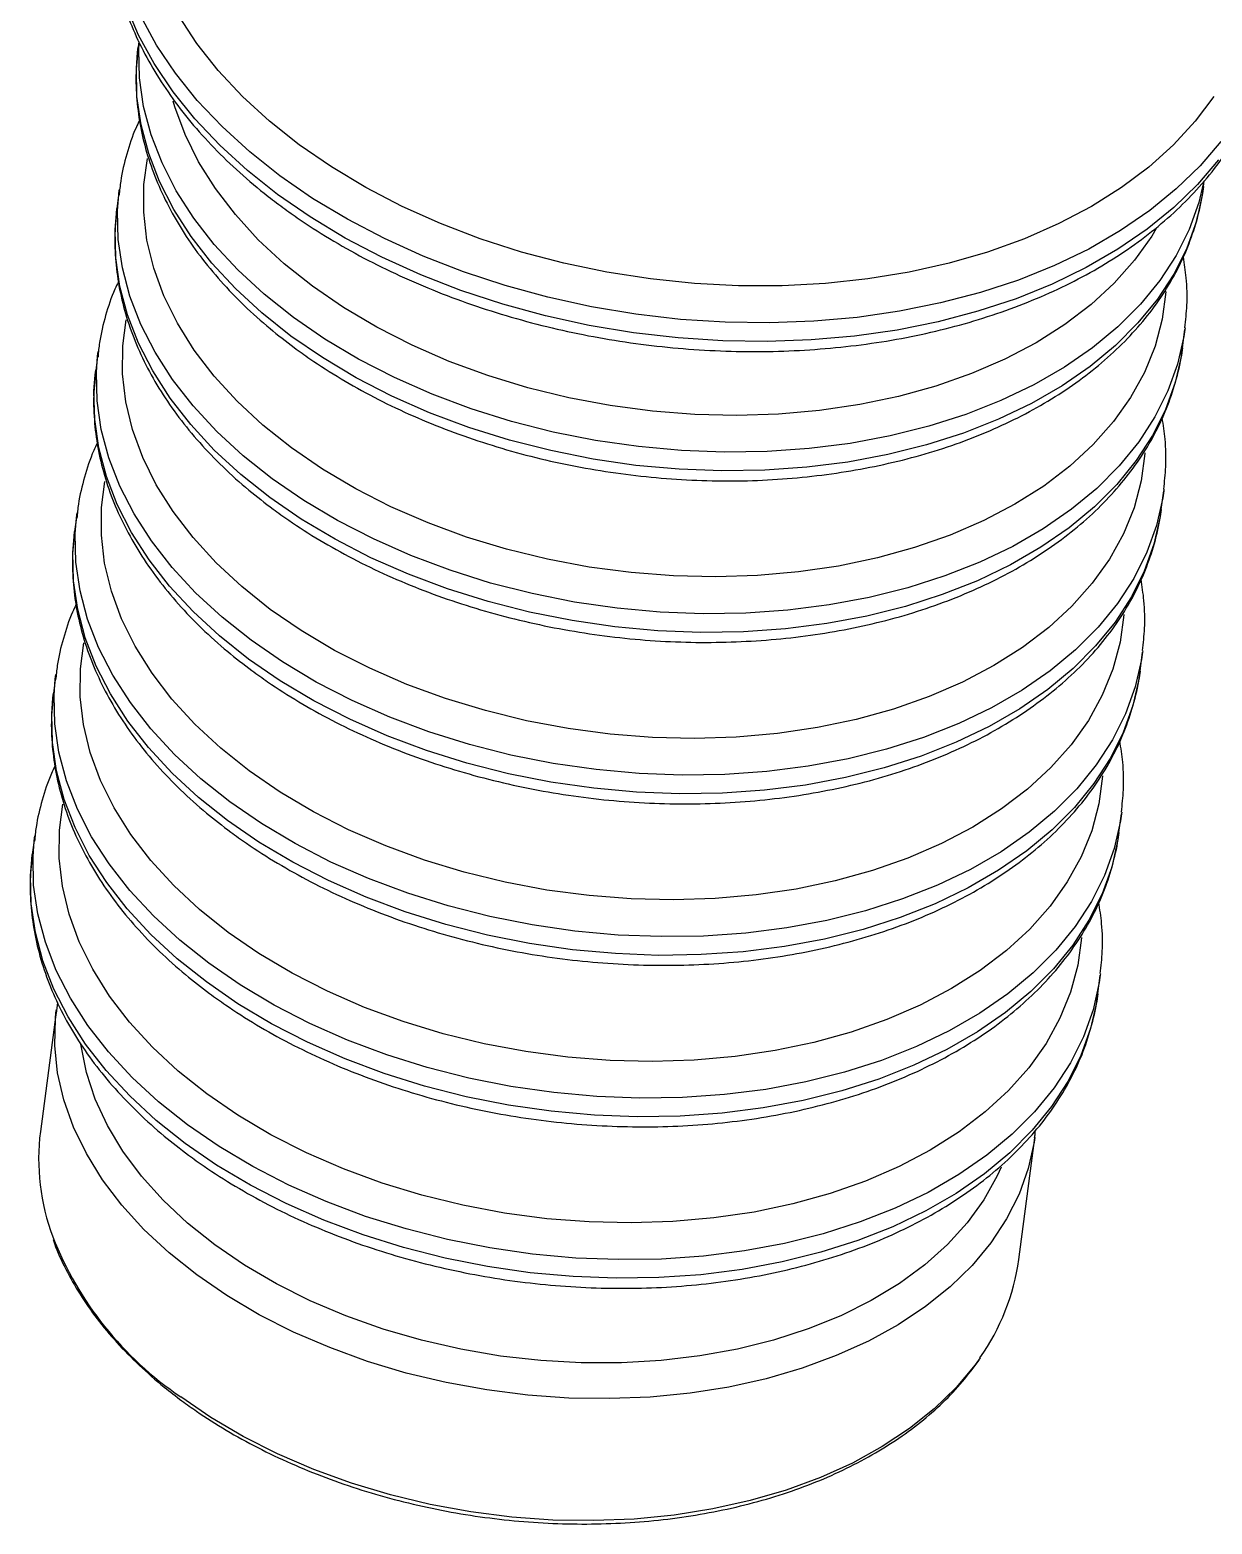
# Model space of a CAD drawing. Header units: millimetres. Extents: x 107291 to 113922, y -130611 to -125922.
# Drawn here: x 111892.3 to 111988.9, y -127507.5 to -127385.3 of the extents above; entities that cross this region are included whole.
import ezdxf

# ---------------------------------------------------------------- set-up
doc = ezdxf.new("R2010")
doc.units = ezdxf.units.MM
doc.header["$LTSCALE"] = 13
doc.layers.add('几何体', color=7, linetype='Continuous')

msp = doc.modelspace()

# ---------------------------------------------------------------- linework, layer by layer
at = {"layer": '几何体'}
for p, q in [((111901.11, -127387.15), (111901.15, -127386.75)), ((111901.21, -127386.28), (111901.15, -127386.75)), ((111988.19, -127398.14), (111988.25, -127397.68)), ((111899.62, -127398.42), (111899.43, -127399.94)), ((111899.58, -127398.82), (111899.62, -127398.42)), ((111899.38, -127400.35), (111899.43, -127399.94)), ((111986.47, -127411.34), (111986.67, -127409.82)), ((111986.68, -127409.69), (111986.67, -127409.82)), ((111897.9, -127411.62), (111897.7, -127413.14)), ((111897.85, -127412.02), (111897.9, -127411.62)), ((111897.65, -127413.54), (111897.7, -127413.14)), ((111984.74, -127424.54), (111984.94, -127423.01)), ((111984.95, -127422.89), (111984.94, -127423.01)), ((111896.17, -127424.82), (111895.97, -127426.34)), ((111896.12, -127425.22), (111896.17, -127424.82)), ((111895.92, -127426.74), (111895.97, -127426.34)), ((111983.01, -127437.74), (111983.21, -127436.21)), ((111983.23, -127436.09), (111983.21, -127436.21)), ((111894.44, -127438.02), (111894.24, -127439.54)), ((111894.39, -127438.42), (111894.44, -127438.02)), ((111894.19, -127439.94), (111894.24, -127439.54)), ((111981.28, -127450.93), (111981.48, -127449.41)), ((111981.5, -127449.29), (111981.48, -127449.41)), ((111892.71, -127451.22), (111892.51, -127452.74)), ((111892.67, -127451.62), (111892.71, -127451.22)), ((111892.47, -127453.14), (111892.51, -127452.74)), ((111979.56, -127464.13), (111979.75, -127462.61)), ((111979.77, -127462.48), (111979.75, -127462.61)), ((111894.57, -127464.82), (111894.47, -127465.72)), ((111894.48, -127465.41), (111893.17, -127475.38)), ((111894.44, -127465.69), (111894.48, -127465.41)), ((111973.09, -127485.84), (111974.4, -127475.88))]:
    msp.add_line(p, q, dxfattribs=at)
at = {"layer": '几何体', "flags": 128}
for points in [[(111912.74, -127397.27), (111910.28, -127395.31), (111908.02, -127393.25), (111905.99, -127391.1), (111904.21, -127388.87), (111902.66, -127386.58), (111901.38, -127384.23), (111900.36, -127381.85), (111899.62, -127379.44), (111899.15, -127377.02), (111898.96, -127374.61), (111899.04, -127372.21), (111899.12, -127371.51)], [(111912.54, -127398.79), (111910.08, -127396.83), (111907.82, -127394.77), (111905.8, -127392.62), (111904.01, -127390.4), (111902.47, -127388.1), (111901.18, -127385.76), (111900.17, -127383.37), (111899.42, -127380.96), (111898.95, -127378.55), (111898.76, -127376.13), (111898.84, -127373.74), (111898.92, -127373.03)], [(111914.31, -127394.73), (111911.89, -127392.81), (111909.68, -127390.78), (111907.7, -127388.65), (111905.96, -127386.45), (111904.47, -127384.19)], [(111913.84, -127408.84), (111911.46, -127406.95), (111909.31, -127404.96), (111907.38, -127402.88), (111905.7, -127400.72), (111904.27, -127398.49), (111903.11, -127396.22), (111902.22, -127393.91), (111901.6, -127391.59), (111901.26, -127389.26), (111901.21, -127386.94), (111901.23, -127386.45)], [(111913.64, -127410.36), (111911.27, -127408.47), (111909.11, -127406.48), (111907.18, -127404.4), (111905.5, -127402.24), (111904.07, -127400.02), (111902.91, -127397.74), (111902.02, -127395.44), (111901.4, -127393.11), (111901.06, -127390.78), (111901.01, -127388.46), (111901.11, -127387.15)], [(111915.41, -127406.3), (111913.08, -127404.45), (111910.97, -127402.49), (111909.1, -127400.44), (111907.47, -127398.31), (111906.1, -127396.12), (111904.99, -127393.88), (111904.16, -127391.62), (111904.03, -127391.17)], [(111989.02, -127390.78), (111987.5, -127392.81), (111985.73, -127394.73), (111983.72, -127396.55), (111981.48, -127398.23), (111979.03, -127399.77), (111976.38, -127401.17), (111973.55, -127402.42), (111970.55, -127403.5), (111967.41, -127404.41), (111964.14, -127405.15), (111960.76, -127405.7), (111957.3, -127406.07), (111953.77, -127406.26), (111950.2, -127406.26), (111946.61, -127406.07), (111943.02, -127405.7), (111939.45, -127405.14), (111935.93, -127404.41), (111932.48, -127403.5), (111929.11, -127402.42), (111925.86, -127401.17), (111922.73, -127399.77), (111919.75, -127398.23), (111916.94, -127396.54), (111914.31, -127394.73), (111914.31, -127394.73)], [(111989.6, -127394.45), (111987.9, -127396.45), (111985.96, -127398.34), (111983.79, -127400.11), (111981.4, -127401.75), (111978.81, -127403.25), (111976.02, -127404.6), (111973.07, -127405.79), (111969.96, -127406.81), (111966.71, -127407.66), (111963.35, -127408.34), (111959.88, -127408.84), (111956.34, -127409.16), (111952.74, -127409.29), (111949.11, -127409.24), (111945.46, -127409), (111941.81, -127408.58), (111938.2, -127407.97), (111934.63, -127407.19), (111931.14, -127406.24), (111927.73, -127405.12), (111924.44, -127403.84), (111921.27, -127402.4), (111918.26, -127400.82), (111915.41, -127399.11), (111912.74, -127397.27)], [(111913.68, -127419.5), (111911.35, -127417.65), (111909.25, -127415.69), (111907.37, -127413.64), (111905.74, -127411.51), (111904.37, -127409.32), (111903.26, -127407.08), (111902.43, -127404.81), (111901.88, -127402.53), (111901.61, -127400.24), (111901.63, -127397.97), (111901.91, -127395.84)], [(111989.4, -127395.97), (111987.7, -127397.97), (111985.76, -127399.87), (111983.59, -127401.63), (111981.2, -127403.27), (111978.61, -127404.77), (111975.83, -127406.12), (111972.87, -127407.31), (111969.76, -127408.33), (111966.51, -127409.19), (111963.15, -127409.87), (111959.68, -127410.36), (111956.14, -127410.68), (111952.54, -127410.81), (111948.91, -127410.76), (111945.26, -127410.52), (111941.61, -127410.1), (111938, -127409.5), (111934.43, -127408.72), (111930.94, -127407.76), (111927.53, -127406.64), (111924.24, -127405.36), (111921.07, -127403.92), (111918.06, -127402.35), (111915.21, -127400.63), (111912.54, -127398.79)], [(111912.11, -127422.04), (111909.74, -127420.15), (111907.58, -127418.16), (111905.66, -127416.07), (111903.97, -127413.92), (111902.55, -127411.69), (111901.38, -127409.42), (111900.49, -127407.11), (111899.87, -127404.79), (111899.53, -127402.46), (111899.48, -127400.14), (111899.58, -127398.82)], [(111988.19, -127398.14), (111988.11, -127398.72), (111987.6, -127400.97), (111986.81, -127403.17), (111985.75, -127405.3), (111984.42, -127407.34), (111982.83, -127409.29), (111980.99, -127411.13), (111978.92, -127412.85), (111976.63, -127414.43), (111974.13, -127415.88), (111971.44, -127417.17), (111968.58, -127418.3), (111965.56, -127419.26), (111962.41, -127420.05), (111959.14, -127420.66), (111955.77, -127421.09), (111952.34, -127421.33), (111948.85, -127421.38), (111945.34, -127421.25), (111941.82, -127420.93), (111938.33, -127420.42), (111934.87, -127419.73), (111931.48, -127418.87), (111928.17, -127417.83), (111924.97, -127416.63), (111921.89, -127415.28), (111918.97, -127413.77), (111916.21, -127412.13), (111913.64, -127410.36)], [(111988.17, -127397.93), (111987.8, -127399.45), (111987.01, -127401.65), (111985.94, -127403.77), (111984.62, -127405.82), (111983.03, -127407.77), (111981.19, -127409.61), (111979.12, -127411.32), (111976.83, -127412.91), (111974.33, -127414.35), (111971.64, -127415.64), (111968.78, -127416.77), (111965.76, -127417.74), (111962.6, -127418.53), (111959.33, -127419.14), (111955.97, -127419.56), (111952.54, -127419.8), (111949.05, -127419.86), (111945.54, -127419.72), (111942.02, -127419.4), (111938.52, -127418.9), (111935.07, -127418.21), (111931.67, -127417.35), (111928.37, -127416.31), (111925.17, -127415.11), (111922.09, -127413.76), (111919.17, -127412.25), (111916.41, -127410.61), (111913.84, -127408.84)], [(111911.91, -127423.56), (111909.54, -127421.67), (111907.38, -127419.68), (111905.46, -127417.6), (111903.77, -127415.44), (111902.35, -127413.21), (111901.18, -127410.94), (111900.29, -127408.64), (111899.67, -127406.31), (111899.33, -127403.98), (111899.28, -127401.66), (111899.38, -127400.35)], [(111984.33, -127401.58), (111983.96, -127402.19), (111982.56, -127404.16), (111980.9, -127406.03), (111979, -127407.79), (111976.86, -127409.42), (111974.51, -127410.91), (111971.96, -127412.25), (111969.22, -127413.43), (111966.32, -127414.45), (111963.27, -127415.3), (111960.1, -127415.96), (111956.83, -127416.44), (111953.48, -127416.74), (111950.07, -127416.85), (111946.63, -127416.77), (111943.17, -127416.5), (111939.73, -127416.04), (111936.33, -127415.41), (111932.98, -127414.59), (111929.72, -127413.59), (111926.57, -127412.43), (111923.54, -127411.12), (111920.65, -127409.65), (111917.94, -127408.04), (111915.41, -127406.3)], [(111985.13, -127406.72), (111985.12, -127406.75), (111984.82, -127408.99), (111984.24, -127411.19), (111983.37, -127413.33), (111982.23, -127415.39), (111980.83, -127417.36), (111979.17, -127419.23), (111977.27, -127420.99), (111975.13, -127422.62), (111972.78, -127424.11), (111970.23, -127425.45), (111967.49, -127426.63), (111964.59, -127427.65), (111961.55, -127428.49), (111958.38, -127429.16), (111955.1, -127429.64), (111951.75, -127429.94), (111948.34, -127430.05), (111944.9, -127429.97), (111941.44, -127429.7), (111938, -127429.24), (111934.6, -127428.6), (111931.26, -127427.79), (111927.99, -127426.79), (111924.84, -127425.63), (111921.81, -127424.31), (111918.93, -127422.85), (111916.21, -127421.24), (111913.68, -127419.5)], [(111911.95, -127432.7), (111909.63, -127430.84), (111907.52, -127428.89), (111905.64, -127426.84), (111904.01, -127424.71), (111902.64, -127422.52), (111901.54, -127420.28), (111900.7, -127418.01), (111900.15, -127415.73), (111899.88, -127413.44), (111899.9, -127411.17), (111900.18, -127409.04)], [(111986.67, -127409.82), (111986.58, -127410.39), (111986.07, -127412.65), (111985.28, -127414.84), (111984.22, -127416.97), (111982.89, -127419.02), (111981.3, -127420.97), (111979.47, -127422.81), (111977.4, -127424.52), (111975.1, -127426.11), (111972.6, -127427.55), (111969.91, -127428.84), (111967.05, -127429.97), (111964.03, -127430.94), (111960.88, -127431.72), (111957.61, -127432.33), (111954.24, -127432.76), (111950.81, -127433), (111947.32, -127433.06), (111943.81, -127432.92), (111940.3, -127432.6), (111936.8, -127432.1), (111933.34, -127431.41), (111929.95, -127430.55), (111926.64, -127429.51), (111923.44, -127428.31), (111920.37, -127426.95), (111917.44, -127425.45), (111914.68, -127423.81), (111912.11, -127422.04)], [(111986.47, -127411.34), (111986.38, -127411.92), (111985.87, -127414.17), (111985.08, -127416.37), (111984.02, -127418.5), (111982.69, -127420.54), (111981.1, -127422.49), (111979.27, -127424.33), (111977.2, -127426.05), (111974.9, -127427.63), (111972.41, -127429.07), (111969.72, -127430.37), (111966.85, -127431.5), (111963.83, -127432.46), (111960.68, -127433.25), (111957.41, -127433.86), (111954.04, -127434.28), (111950.61, -127434.53), (111947.12, -127434.58), (111943.61, -127434.45), (111940.1, -127434.12), (111936.6, -127433.62), (111933.14, -127432.93), (111929.75, -127432.07), (111926.44, -127431.03), (111923.24, -127429.83), (111920.17, -127428.48), (111917.24, -127426.97), (111914.48, -127425.33), (111911.91, -127423.56)], [(111910.38, -127435.23), (111908.01, -127433.35), (111905.85, -127431.36), (111903.93, -127429.27), (111902.25, -127427.11), (111900.82, -127424.89), (111899.65, -127422.62), (111898.76, -127420.31), (111898.14, -127417.99), (111897.81, -127415.66), (111897.75, -127413.34), (111897.85, -127412.02)], [(111910.18, -127436.76), (111907.81, -127434.87), (111905.65, -127432.88), (111903.73, -127430.8), (111902.05, -127428.64), (111900.62, -127426.41), (111899.45, -127424.14), (111898.56, -127421.83), (111897.94, -127419.51), (111897.61, -127417.18), (111897.55, -127414.86), (111897.65, -127413.54)], [(111983.4, -127419.91), (111983.4, -127419.95), (111983.09, -127422.19), (111982.51, -127424.39), (111981.64, -127426.52), (111980.51, -127428.59), (111979.1, -127430.56), (111977.44, -127432.43), (111975.54, -127434.19), (111973.41, -127435.81), (111971.05, -127437.3), (111968.5, -127438.65), (111965.77, -127439.83), (111962.86, -127440.85), (111959.82, -127441.69), (111956.65, -127442.36), (111953.38, -127442.84), (111950.02, -127443.14), (111946.61, -127443.25), (111943.17, -127443.17), (111939.72, -127442.9), (111936.28, -127442.44), (111932.87, -127441.8), (111929.53, -127440.98), (111926.27, -127439.99), (111923.11, -127438.83), (111920.08, -127437.51), (111917.2, -127436.05), (111914.48, -127434.44), (111911.95, -127432.7)], [(111910.23, -127445.9), (111907.9, -127444.04), (111905.79, -127442.08), (111903.91, -127440.03), (111902.29, -127437.91), (111900.91, -127435.72), (111899.81, -127433.48), (111898.98, -127431.21), (111898.42, -127428.93), (111898.16, -127426.64), (111898.17, -127424.37), (111898.45, -127422.24)], [(111984.94, -127423.01), (111984.85, -127423.59), (111984.34, -127425.85), (111983.55, -127428.04), (111982.49, -127430.17), (111981.16, -127432.22), (111979.57, -127434.17), (111977.74, -127436), (111975.67, -127437.72), (111973.38, -127439.31), (111970.88, -127440.75), (111968.19, -127442.04), (111965.32, -127443.17), (111962.3, -127444.13), (111959.15, -127444.92), (111955.88, -127445.53), (111952.52, -127445.96), (111949.08, -127446.2), (111945.6, -127446.26), (111942.08, -127446.12), (111938.57, -127445.8), (111935.07, -127445.3), (111931.61, -127444.61), (111928.22, -127443.74), (111924.91, -127442.71), (111921.71, -127441.51), (111918.64, -127440.15), (111915.71, -127438.65), (111912.96, -127437), (111910.38, -127435.23)], [(111984.74, -127424.54), (111984.65, -127425.12), (111984.14, -127427.37), (111983.35, -127429.57), (111982.29, -127431.69), (111980.96, -127433.74), (111979.37, -127435.69), (111977.54, -127437.53), (111975.47, -127439.24), (111973.18, -127440.83), (111970.68, -127442.27), (111967.99, -127443.56), (111965.12, -127444.69), (111962.1, -127445.66), (111958.95, -127446.45), (111955.68, -127447.06), (111952.32, -127447.48), (111948.88, -127447.72), (111945.4, -127447.78), (111941.88, -127447.64), (111938.37, -127447.32), (111934.87, -127446.82), (111931.41, -127446.13), (111928.02, -127445.27), (111924.71, -127444.23), (111921.51, -127443.03), (111918.44, -127441.68), (111915.51, -127440.17), (111912.76, -127438.53), (111910.18, -127436.76)], [(111908.65, -127448.43), (111906.28, -127446.55), (111904.13, -127444.55), (111902.2, -127442.47), (111900.52, -127440.31), (111899.09, -127438.09), (111897.93, -127435.82), (111897.03, -127433.51), (111896.42, -127431.18), (111896.08, -127428.85), (111896.02, -127426.53), (111896.12, -127425.22)], [(111908.45, -127449.96), (111906.08, -127448.07), (111903.93, -127446.08), (111902, -127444), (111900.32, -127441.84), (111898.89, -127439.61), (111897.73, -127437.34), (111896.83, -127435.03), (111896.22, -127432.71), (111895.88, -127430.38), (111895.83, -127428.06), (111895.92, -127426.74)], [(111981.67, -127433.11), (111981.67, -127433.15), (111981.37, -127435.39), (111980.78, -127437.59), (111979.92, -127439.72), (111978.78, -127441.79), (111977.38, -127443.76), (111975.72, -127445.63), (111973.81, -127447.39), (111971.68, -127449.01), (111969.33, -127450.5), (111966.77, -127451.85), (111964.04, -127453.03), (111961.14, -127454.05), (111958.09, -127454.89), (111954.92, -127455.56), (111951.65, -127456.04), (111948.3, -127456.34), (111944.89, -127456.45), (111941.44, -127456.37), (111937.99, -127456.1), (111934.55, -127455.64), (111931.14, -127455), (111927.8, -127454.18), (111924.54, -127453.19), (111921.38, -127452.03), (111918.35, -127450.71), (111915.47, -127449.24), (111912.75, -127447.64), (111910.23, -127445.9)], [(111908.5, -127459.1), (111906.17, -127457.24), (111904.06, -127455.28), (111902.19, -127453.23), (111900.56, -127451.11), (111899.19, -127448.92), (111898.08, -127446.68), (111897.25, -127444.41), (111896.7, -127442.12), (111896.43, -127439.84), (111896.45, -127437.56), (111896.73, -127435.44)], [(111983.21, -127436.21), (111983.13, -127436.79), (111982.61, -127439.04), (111981.82, -127441.24), (111980.76, -127443.37), (111979.43, -127445.42), (111977.85, -127447.36), (111976.01, -127449.2), (111973.94, -127450.92), (111971.65, -127452.51), (111969.15, -127453.95), (111966.46, -127455.24), (111963.59, -127456.37), (111960.58, -127457.33), (111957.42, -127458.12), (111954.15, -127458.73), (111950.79, -127459.16), (111947.35, -127459.4), (111943.87, -127459.45), (111940.36, -127459.32), (111936.84, -127459), (111933.34, -127458.49), (111929.88, -127457.81), (111926.49, -127456.94), (111923.18, -127455.91), (111919.98, -127454.71), (111916.91, -127453.35), (111913.99, -127451.85), (111911.23, -127450.2), (111908.65, -127448.43)], [(111983.01, -127437.74), (111982.93, -127438.31), (111982.41, -127440.57), (111981.63, -127442.77), (111980.56, -127444.89), (111979.23, -127446.94), (111977.65, -127448.89), (111975.81, -127450.73), (111973.74, -127452.44), (111971.45, -127454.03), (111968.95, -127455.47), (111966.26, -127456.76), (111963.4, -127457.89), (111960.38, -127458.86), (111957.22, -127459.65), (111953.95, -127460.26), (111950.59, -127460.68), (111947.15, -127460.92), (111943.67, -127460.98), (111940.16, -127460.84), (111936.64, -127460.52), (111933.14, -127460.02), (111929.69, -127459.33), (111926.29, -127458.47), (111922.98, -127457.43), (111919.78, -127456.23), (111916.71, -127454.87), (111913.79, -127453.37), (111911.03, -127451.73), (111908.45, -127449.96)], [(111906.93, -127461.63), (111904.55, -127459.74), (111902.4, -127457.75), (111900.47, -127455.67), (111898.79, -127453.51), (111897.36, -127451.29), (111896.2, -127449.02), (111895.3, -127446.71), (111894.69, -127444.38), (111894.35, -127442.05), (111894.3, -127439.73), (111894.39, -127438.42)], [(111906.73, -127463.15), (111904.35, -127461.27), (111902.2, -127459.28), (111900.27, -127457.19), (111898.59, -127455.03), (111897.16, -127452.81), (111896, -127450.54), (111895.11, -127448.23), (111894.49, -127445.91), (111894.15, -127443.58), (111894.1, -127441.26), (111894.19, -127439.94)], [(111979.94, -127446.31), (111979.94, -127446.34), (111979.64, -127448.59), (111979.05, -127450.79), (111978.19, -127452.92), (111977.05, -127454.98), (111975.65, -127456.96), (111973.99, -127458.83), (111972.09, -127460.58), (111969.95, -127462.21), (111967.6, -127463.7), (111965.05, -127465.04), (111962.31, -127466.23), (111959.41, -127467.25), (111956.36, -127468.09), (111953.19, -127468.76), (111949.92, -127469.24), (111946.57, -127469.54), (111943.16, -127469.65), (111939.72, -127469.57), (111936.26, -127469.3), (111932.82, -127468.84), (111929.42, -127468.2), (111926.07, -127467.38), (111922.81, -127466.39), (111919.65, -127465.23), (111916.62, -127463.91), (111913.74, -127462.44), (111911.03, -127460.83), (111908.5, -127459.1)], [(111906.77, -127472.3), (111904.44, -127470.44), (111902.33, -127468.48), (111900.46, -127466.43), (111898.83, -127464.31), (111897.46, -127462.12), (111896.35, -127459.88), (111895.52, -127457.61), (111894.97, -127455.32), (111894.7, -127453.04), (111894.72, -127450.76), (111895, -127448.63)], [(111981.48, -127449.41), (111981.4, -127449.99), (111980.89, -127452.24), (111980.1, -127454.44), (111979.03, -127456.57), (111977.7, -127458.61), (111976.12, -127460.56), (111974.28, -127462.4), (111972.21, -127464.12), (111969.92, -127465.71), (111967.42, -127467.15), (111964.73, -127468.44), (111961.87, -127469.57), (111958.85, -127470.53), (111955.69, -127471.32), (111952.42, -127471.93), (111949.06, -127472.36), (111945.63, -127472.6), (111942.14, -127472.65), (111938.63, -127472.52), (111935.11, -127472.2), (111931.61, -127471.69), (111928.16, -127471.01), (111924.76, -127470.14), (111921.46, -127469.11), (111918.26, -127467.91), (111915.18, -127466.55), (111912.26, -127465.05), (111909.5, -127463.4), (111906.93, -127461.63)], [(111905.2, -127474.83), (111902.83, -127472.94), (111900.67, -127470.95), (111898.74, -127468.87), (111897.06, -127466.71), (111895.64, -127464.49), (111894.47, -127462.21), (111893.58, -127459.91), (111892.96, -127457.58), (111892.62, -127455.25), (111892.57, -127452.93), (111892.67, -127451.62)], [(111981.28, -127450.93), (111981.2, -127451.51), (111980.69, -127453.77), (111979.9, -127455.96), (111978.83, -127458.09), (111977.51, -127460.14), (111975.92, -127462.09), (111974.08, -127463.92), (111972.01, -127465.64), (111969.72, -127467.23), (111967.22, -127468.67), (111964.53, -127469.96), (111961.67, -127471.09), (111958.65, -127472.06), (111955.49, -127472.84), (111952.22, -127473.45), (111948.86, -127473.88), (111945.43, -127474.12), (111941.94, -127474.18), (111938.43, -127474.04), (111934.91, -127473.72), (111931.41, -127473.22), (111927.96, -127472.53), (111924.56, -127471.67), (111921.26, -127470.63), (111918.06, -127469.43), (111914.98, -127468.07), (111912.06, -127466.57), (111909.3, -127464.93), (111906.73, -127463.15)], [(111905, -127476.35), (111902.63, -127474.47), (111900.47, -127472.47), (111898.55, -127470.39), (111896.86, -127468.23), (111895.44, -127466.01), (111894.27, -127463.74), (111893.38, -127461.43), (111892.76, -127459.1), (111892.42, -127456.77), (111892.37, -127454.45), (111892.47, -127453.14)], [(111978.21, -127459.51), (111978.21, -127459.54), (111977.91, -127461.79), (111977.32, -127463.98), (111976.46, -127466.12), (111975.32, -127468.18), (111973.92, -127470.16), (111972.26, -127472.03), (111970.36, -127473.78), (111968.22, -127475.41), (111965.87, -127476.9), (111963.32, -127478.24), (111960.58, -127479.43), (111957.68, -127480.44), (111954.64, -127481.29), (111951.47, -127481.96), (111948.19, -127482.44), (111944.84, -127482.74), (111941.43, -127482.84), (111937.99, -127482.76), (111934.53, -127482.5), (111931.09, -127482.04), (111927.69, -127481.4), (111924.34, -127480.58), (111921.08, -127479.59), (111917.93, -127478.43), (111914.9, -127477.11), (111912.01, -127475.64), (111909.3, -127474.03), (111906.77, -127472.3)], [(111979.75, -127462.61), (111979.67, -127463.19), (111979.16, -127465.44), (111978.37, -127467.64), (111977.31, -127469.77), (111975.98, -127471.81), (111974.39, -127473.76), (111972.56, -127475.6), (111970.49, -127477.32), (111968.19, -127478.9), (111965.69, -127480.35), (111963, -127481.64), (111960.14, -127482.77), (111957.12, -127483.73), (111953.97, -127484.52), (111950.7, -127485.13), (111947.33, -127485.56), (111943.9, -127485.8), (111940.41, -127485.85), (111936.9, -127485.72), (111933.38, -127485.4), (111929.89, -127484.89), (111926.43, -127484.21), (111923.04, -127483.34), (111919.73, -127482.31), (111916.53, -127481.11), (111913.46, -127479.75), (111910.53, -127478.24), (111907.77, -127476.6), (111905.2, -127474.83)], [(111979.56, -127464.13), (111979.47, -127464.71), (111978.96, -127466.97), (111978.17, -127469.16), (111977.11, -127471.29), (111975.78, -127473.34), (111974.19, -127475.28), (111972.36, -127477.12), (111970.29, -127478.84), (111967.99, -127480.43), (111965.49, -127481.87), (111962.8, -127483.16), (111959.94, -127484.29), (111956.92, -127485.25), (111953.77, -127486.04), (111950.5, -127486.65), (111947.13, -127487.08), (111943.7, -127487.32), (111940.21, -127487.37), (111936.7, -127487.24), (111933.18, -127486.92), (111929.69, -127486.41), (111926.23, -127485.73), (111922.84, -127484.86), (111919.53, -127483.83), (111916.33, -127482.63), (111913.26, -127481.27), (111910.33, -127479.77), (111907.57, -127478.12), (111905, -127476.35)], [(111905.94, -127487.1), (111903.68, -127485.29), (111901.63, -127483.38), (111899.82, -127481.39), (111898.24, -127479.32), (111896.93, -127477.18), (111895.87, -127475.01), (111895.08, -127472.8), (111894.58, -127470.57), (111894.35, -127468.35), (111894.4, -127466.14), (111894.44, -127465.69)], [(111907.42, -127484.63), (111905.2, -127482.86), (111903.2, -127480.98), (111901.44, -127479.02), (111899.92, -127476.98), (111898.65, -127474.88), (111897.65, -127472.73), (111896.93, -127470.56), (111896.49, -127468.37), (111896.47, -127468.25)], [(111974.4, -127475.87), (111974.35, -127476.24), (111973.87, -127478.39), (111973.12, -127480.49), (111972.1, -127482.52), (111970.82, -127484.47), (111969.28, -127486.32), (111967.5, -127488.06), (111965.48, -127489.68), (111963.25, -127491.17), (111960.81, -127492.51), (111958.19, -127493.69), (111955.4, -127494.72), (111952.47, -127495.58), (111949.41, -127496.26), (111946.24, -127496.76), (111942.99, -127497.08), (111939.69, -127497.21), (111936.34, -127497.16), (111932.98, -127496.92), (111929.63, -127496.5), (111926.32, -127495.9), (111923.06, -127495.12), (111919.88, -127494.16), (111916.81, -127493.04), (111913.85, -127491.77), (111911.05, -127490.35), (111908.4, -127488.78), (111905.94, -127487.1)], [(111971.66, -127478.3), (111971.34, -127478.99), (111970.25, -127480.96), (111968.89, -127482.84), (111967.28, -127484.61), (111965.42, -127486.27), (111963.34, -127487.8), (111961.05, -127489.19), (111958.56, -127490.43), (111955.89, -127491.51), (111953.07, -127492.42), (111950.11, -127493.16), (111947.04, -127493.72), (111943.87, -127494.1), (111940.64, -127494.29), (111937.36, -127494.29), (111934.06, -127494.1), (111930.77, -127493.73), (111927.51, -127493.17), (111924.3, -127492.43), (111921.16, -127491.52), (111918.13, -127490.44), (111915.21, -127489.21), (111912.45, -127487.82), (111909.84, -127486.29), (111907.42, -127484.63)], [(111969.93, -127493.87), (111969.52, -127494.44), (111967.98, -127496.29), (111966.19, -127498.03), (111964.18, -127499.65), (111961.94, -127501.13), (111959.51, -127502.47), (111956.89, -127503.66), (111954.1, -127504.69), (111951.16, -127505.54), (111948.1, -127506.22), (111944.94, -127506.73), (111941.69, -127507.05), (111938.38, -127507.18), (111935.04, -127507.13), (111931.68, -127506.89), (111928.33, -127506.47), (111925.01, -127505.86), (111921.76, -127505.08), (111918.58, -127504.13), (111915.5, -127503.01), (111912.55, -127501.73), (111909.74, -127500.31), (111907.1, -127498.75), (111904.64, -127497.06)]]:
    msp.add_lwpolyline(points, dxfattribs=at)
at = {"layer": '几何体'}
for centre, radius, start, end in [((111911.2, -127477.63), 18.17, 172.8813, 200.4831), ((111920.61, -127473.57), 28.41, 201.5193, 235.7813), ((111955.05, -127483.36), 18.21, 324.7655, 352.1679)]:
    msp.add_arc(centre, radius, start, end, dxfattribs=at)
for points, knots in [([(111899.01, -127372.62), (111898.93, -127373.12), (111898.74, -127374.41), (111898.71, -127376.49), (111898.9, -127378.85), (111899.34, -127381.22), (111900.04, -127383.57), (111900.97, -127385.89), (111902.15, -127388.19), (111903.57, -127390.43), (111905.21, -127392.62), (111907.08, -127394.74), (111909.15, -127396.78), (111911.09, -127398.43), (111912.78, -127399.72), (111914.54, -127400.98), (111916.77, -127402.42), (111919.58, -127404.01), (111922.52, -127405.46), (111925.59, -127406.77), (111928.77, -127407.94), (111932.04, -127408.96), (111935.38, -127409.82), (111938.78, -127410.52), (111942.23, -127411.05), (111945.69, -127411.42), (111949.16, -127411.62), (111952.61, -127411.65), (111956.03, -127411.51), (111959.4, -127411.2), (111962.71, -127410.73), (111965.93, -127410.08), (111969.05, -127409.27), (111972.06, -127408.3), (111974.93, -127407.17), (111977.65, -127405.89), (111980.21, -127404.47), (111982.59, -127402.9), (111984.77, -127401.2), (111986.75, -127399.38), (111988.51, -127397.45), (111990.05, -127395.42), (111991.34, -127393.31), (111992.4, -127391.12), (111993.19, -127388.87), (111993.69, -127386.92), (111993.82, -127385.72), (111993.87, -127385.3)], [0, 0, 0, 0, 0.014822, 0.037333, 0.05985, 0.082417, 0.105071, 0.127833, 0.150712, 0.173702, 0.196789, 0.219952, 0.243171, 0.266426, 0.279457, 0.291828, 0.315116, 0.338399, 0.361676, 0.384946, 0.408207, 0.43146, 0.454707, 0.47795, 0.501191, 0.524431, 0.547675, 0.570923, 0.594178, 0.617443, 0.64072, 0.664009, 0.687313, 0.71063, 0.733959, 0.757296, 0.780631, 0.803951, 0.82724, 0.850478, 0.87364, 0.896705, 0.919654, 0.942477, 0.965178, 0.987779, 1, 1, 1, 1]), ([(111901.13, -127387.18), (111901.09, -127387.54), (111900.95, -127388.64), (111900.98, -127390.52), (111901.23, -127392.79), (111901.73, -127395.05), (111902.48, -127397.3), (111903.48, -127399.52), (111904.71, -127401.7), (111906.18, -127403.83), (111907.88, -127405.89), (111909.79, -127407.88), (111911.8, -127409.69), (111913.24, -127410.79), (111913.91, -127411.31)], [0, 0, 0, 0, 0.041926, 0.128512, 0.215165, 0.302077, 0.389394, 0.477198, 0.565504, 0.654271, 0.743422, 0.832862, 0.922499, 1, 1, 1, 1]), ([(111901.27, -127392.74), (111901.17, -127392.94), (111900.73, -127393.83), (111900.21, -127395.49), (111899.75, -127397.33), (111899.64, -127398.47), (111899.6, -127398.86)], [0, 0, 0, 0, 0.101434, 0.459829, 0.816459, 1, 1, 1, 1]), ([(111913.91, -127411.31), (111914.33, -127411.61), (111915.56, -127412.5), (111917.71, -127413.87), (111920.41, -127415.38), (111923.25, -127416.76), (111926.21, -127417.99), (111929.28, -127419.07), (111932.43, -127420.01), (111935.65, -127420.78), (111938.93, -127421.39), (111942.23, -127421.84), (111945.55, -127422.12), (111948.87, -127422.23), (111952.16, -127422.17), (111955.41, -127421.93), (111958.6, -127421.53), (111961.72, -127420.96), (111964.73, -127420.23), (111967.64, -127419.33), (111970.41, -127418.27), (111973.04, -127417.06), (111975.51, -127415.7), (111977.8, -127414.21), (111979.89, -127412.57), (111981.78, -127410.82), (111983.45, -127408.96), (111984.89, -127406.99), (111986.09, -127404.94), (111987.05, -127402.82), (111987.73, -127400.64), (111988.11, -127399.03), (111988.18, -127398.14), (111988.19, -127398)], [0, 0, 0, 0, 0.017974, 0.051776, 0.08557, 0.119355, 0.153127, 0.186885, 0.220632, 0.254368, 0.288099, 0.321828, 0.35556, 0.389297, 0.423044, 0.456806, 0.490585, 0.524386, 0.55821, 0.592057, 0.625925, 0.659807, 0.693688, 0.727547, 0.761356, 0.795079, 0.828677, 0.86211, 0.895349, 0.928382, 0.961222, 0.993911, 1, 1, 1, 1]), ([(111899.41, -127400.38), (111899.36, -127400.74), (111899.22, -127401.84), (111899.26, -127403.72), (111899.5, -127405.99), (111900.01, -127408.25), (111900.76, -127410.5), (111901.75, -127412.72), (111902.99, -127414.9), (111904.46, -127417.03), (111906.15, -127419.09), (111908.06, -127421.08), (111910.07, -127422.89), (111911.51, -127423.99), (111912.18, -127424.51)], [0, 0, 0, 0, 0.0419259, 0.1285123, 0.2151653, 0.3020771, 0.3893939, 0.4771978, 0.565504, 0.6542714, 0.7434219, 0.8328618, 0.9224992, 1, 1, 1, 1]), ([(111986.66, -127409.68), (111986.73, -127409.07), (111986.88, -127407.72), (111986.83, -127405.78), (111986.63, -127404.46), (111986.54, -127403.9)], [0, 0, 0, 0, 0.31729, 0.707196, 1, 1, 1, 1]), ([(111899.54, -127405.94), (111899.44, -127406.13), (111899.01, -127407.03), (111898.48, -127408.68), (111898.02, -127410.53), (111897.91, -127411.67), (111897.88, -127412.05)], [0, 0, 0, 0, 0.1014344, 0.4598285, 0.8164587, 1, 1, 1, 1]), ([(111912.18, -127424.51), (111912.6, -127424.81), (111913.83, -127425.7), (111915.98, -127427.07), (111918.68, -127428.58), (111921.52, -127429.95), (111924.48, -127431.19), (111927.55, -127432.27), (111930.7, -127433.2), (111933.92, -127433.98), (111937.2, -127434.59), (111940.5, -127435.04), (111943.82, -127435.32), (111947.14, -127435.43), (111950.43, -127435.36), (111953.68, -127435.13), (111956.88, -127434.73), (111959.99, -127434.16), (111963.01, -127433.43), (111965.91, -127432.53), (111968.69, -127431.47), (111971.32, -127430.26), (111973.78, -127428.9), (111976.07, -127427.4), (111978.17, -127425.77), (111980.06, -127424.02), (111981.72, -127422.15), (111983.16, -127420.19), (111984.36, -127418.14), (111985.32, -127416.02), (111986, -127413.84), (111986.38, -127412.23), (111986.45, -127411.34), (111986.46, -127411.2)], [0, 0, 0, 0, 0.017974, 0.051776, 0.08557, 0.119355, 0.153127, 0.186885, 0.220632, 0.254368, 0.288099, 0.321828, 0.35556, 0.389297, 0.423044, 0.456806, 0.490585, 0.524386, 0.55821, 0.592057, 0.625925, 0.659807, 0.693688, 0.727547, 0.761356, 0.795079, 0.828677, 0.86211, 0.895349, 0.928382, 0.961222, 0.993911, 1, 1, 1, 1]), ([(111897.68, -127413.58), (111897.63, -127413.94), (111897.49, -127415.04), (111897.53, -127416.92), (111897.77, -127419.19), (111898.28, -127421.45), (111899.03, -127423.7), (111900.02, -127425.92), (111901.26, -127428.1), (111902.73, -127430.23), (111904.42, -127432.29), (111906.33, -127434.27), (111908.34, -127436.09), (111909.78, -127437.19), (111910.45, -127437.7)], [0, 0, 0, 0, 0.041926, 0.128512, 0.215165, 0.302077, 0.389394, 0.477198, 0.565504, 0.654271, 0.743422, 0.832862, 0.922499, 1, 1, 1, 1]), ([(111984.94, -127422.88), (111985, -127422.27), (111985.15, -127420.92), (111985.1, -127418.96), (111984.9, -127417.63), (111984.81, -127417.04)], [0, 0, 0, 0, 0.314453, 0.700873, 1, 1, 1, 1]), ([(111897.81, -127419.14), (111897.71, -127419.33), (111897.28, -127420.22), (111896.76, -127421.88), (111896.29, -127423.73), (111896.19, -127424.87), (111896.15, -127425.25)], [0, 0, 0, 0, 0.101434, 0.459829, 0.816459, 1, 1, 1, 1]), ([(111910.45, -127437.7), (111910.88, -127438.01), (111912.1, -127438.9), (111914.26, -127440.27), (111916.95, -127441.78), (111919.79, -127443.15), (111922.75, -127444.39), (111925.82, -127445.47), (111928.97, -127446.4), (111932.2, -127447.18), (111935.47, -127447.79), (111938.78, -127448.24), (111942.1, -127448.52), (111945.41, -127448.62), (111948.71, -127448.56), (111951.96, -127448.33), (111955.15, -127447.93), (111958.26, -127447.36), (111961.28, -127446.63), (111964.18, -127445.73), (111966.96, -127444.67), (111969.59, -127443.46), (111972.05, -127442.1), (111974.34, -127440.6), (111976.44, -127438.97), (111978.33, -127437.22), (111980, -127435.35), (111981.44, -127433.39), (111982.63, -127431.34), (111983.59, -127429.22), (111984.28, -127427.04), (111984.65, -127425.43), (111984.73, -127424.54), (111984.74, -127424.4)], [0, 0, 0, 0, 0.017974, 0.0517756, 0.0855703, 0.1193553, 0.1531271, 0.1868855, 0.2206317, 0.2543685, 0.2880994, 0.3218285, 0.3555601, 0.3892973, 0.4230445, 0.4568059, 0.4905854, 0.5243861, 0.5582099, 0.5920569, 0.6259247, 0.659807, 0.6936882, 0.7275471, 0.7613559, 0.7950791, 0.8286768, 0.8621101, 0.895349, 0.9283818, 0.9612222, 0.9939108, 1, 1, 1, 1]), ([(111895.95, -127426.78), (111895.9, -127427.14), (111895.76, -127428.24), (111895.8, -127430.12), (111896.04, -127432.38), (111896.55, -127434.65), (111897.3, -127436.9), (111898.3, -127439.12), (111899.53, -127441.3), (111901, -127443.43), (111902.69, -127445.49), (111904.6, -127447.47), (111906.61, -127449.29), (111908.06, -127450.39), (111908.72, -127450.9)], [0, 0, 0, 0, 0.041926, 0.128512, 0.215165, 0.302077, 0.389394, 0.477198, 0.565504, 0.654271, 0.743422, 0.832862, 0.922499, 1, 1, 1, 1]), ([(111983.21, -127436.07), (111983.27, -127435.47), (111983.42, -127434.12), (111983.38, -127432.16), (111983.17, -127430.82), (111983.08, -127430.24)], [0, 0, 0, 0, 0.314453, 0.700873, 1, 1, 1, 1]), ([(111896.08, -127432.34), (111895.99, -127432.53), (111895.55, -127433.42), (111895.03, -127435.08), (111894.56, -127436.93), (111894.46, -127438.07), (111894.42, -127438.45)], [0, 0, 0, 0, 0.101434, 0.459829, 0.816459, 1, 1, 1, 1]), ([(111908.72, -127450.9), (111909.15, -127451.21), (111910.37, -127452.1), (111912.53, -127453.47), (111915.23, -127454.98), (111918.07, -127456.35), (111921.03, -127457.58), (111924.09, -127458.67), (111927.25, -127459.6), (111930.47, -127460.38), (111933.74, -127460.99), (111937.05, -127461.44), (111940.37, -127461.71), (111943.68, -127461.82), (111946.98, -127461.76), (111950.23, -127461.53), (111953.42, -127461.13), (111956.53, -127460.56), (111959.55, -127459.82), (111962.46, -127458.93), (111965.23, -127457.87), (111967.86, -127456.66), (111970.33, -127455.3), (111972.61, -127453.8), (111974.71, -127452.17), (111976.6, -127450.42), (111978.27, -127448.55), (111979.71, -127446.59), (111980.91, -127444.54), (111981.86, -127442.42), (111982.55, -127440.24), (111982.93, -127438.63), (111983, -127437.74), (111983.01, -127437.6)], [0, 0, 0, 0, 0.017974, 0.051776, 0.08557, 0.119355, 0.153127, 0.186885, 0.220632, 0.254368, 0.288099, 0.321828, 0.35556, 0.389297, 0.423044, 0.456806, 0.490585, 0.524386, 0.55821, 0.592057, 0.625925, 0.659807, 0.693688, 0.727547, 0.761356, 0.795079, 0.828677, 0.86211, 0.895349, 0.928382, 0.961222, 0.993911, 1, 1, 1, 1]), ([(111894.22, -127439.97), (111894.18, -127440.33), (111894.04, -127441.44), (111894.07, -127443.32), (111894.32, -127445.58), (111894.82, -127447.85), (111895.57, -127450.1), (111896.57, -127452.32), (111897.8, -127454.5), (111899.27, -127456.63), (111900.97, -127458.69), (111902.88, -127460.67), (111904.89, -127462.49), (111906.33, -127463.59), (111907, -127464.1)], [0, 0, 0, 0, 0.041926, 0.128512, 0.215165, 0.302077, 0.389394, 0.477198, 0.565504, 0.654271, 0.743422, 0.832862, 0.922499, 1, 1, 1, 1]), ([(111981.48, -127449.27), (111981.55, -127448.67), (111981.69, -127447.31), (111981.65, -127445.36), (111981.44, -127444.02), (111981.35, -127443.44)], [0, 0, 0, 0, 0.314453, 0.700873, 1, 1, 1, 1]), ([(111894.35, -127445.53), (111894.26, -127445.73), (111893.82, -127446.62), (111893.3, -127448.28), (111892.84, -127450.13), (111892.73, -127451.26), (111892.69, -127451.65)], [0, 0, 0, 0, 0.1014344, 0.4598285, 0.8164587, 1, 1, 1, 1]), ([(111907, -127464.1), (111907.42, -127464.41), (111908.65, -127465.29), (111910.8, -127466.67), (111913.5, -127468.18), (111916.34, -127469.55), (111919.3, -127470.78), (111922.36, -127471.87), (111925.52, -127472.8), (111928.74, -127473.58), (111932.01, -127474.19), (111935.32, -127474.63), (111938.64, -127474.91), (111941.96, -127475.02), (111945.25, -127474.96), (111948.5, -127474.73), (111951.69, -127474.33), (111954.81, -127473.76), (111957.82, -127473.02), (111960.73, -127472.13), (111963.5, -127471.07), (111966.13, -127469.86), (111968.6, -127468.5), (111970.89, -127467), (111972.98, -127465.37), (111974.87, -127463.62), (111976.54, -127461.75), (111977.98, -127459.79), (111979.18, -127457.74), (111980.14, -127455.62), (111980.82, -127453.44), (111981.2, -127451.83), (111981.27, -127450.94), (111981.28, -127450.8)], [0, 0, 0, 0, 0.017974, 0.051776, 0.08557, 0.119355, 0.153127, 0.186885, 0.220632, 0.254368, 0.288099, 0.321828, 0.35556, 0.389297, 0.423044, 0.456806, 0.490585, 0.524386, 0.55821, 0.592057, 0.625925, 0.659807, 0.693688, 0.727547, 0.761356, 0.795079, 0.828677, 0.86211, 0.895349, 0.928382, 0.961222, 0.993911, 1, 1, 1, 1]), ([(111892.49, -127453.17), (111892.45, -127453.53), (111892.31, -127454.64), (111892.34, -127456.51), (111892.59, -127458.78), (111893.1, -127461.05), (111893.85, -127463.29), (111894.84, -127465.51), (111896.08, -127467.7), (111897.54, -127469.82), (111899.24, -127471.89), (111901.15, -127473.87), (111903.16, -127475.68), (111904.6, -127476.79), (111905.27, -127477.3)], [0, 0, 0, 0, 0.041926, 0.128512, 0.215165, 0.302077, 0.389394, 0.477198, 0.565504, 0.654271, 0.743422, 0.832862, 0.922499, 1, 1, 1, 1]), ([(111979.75, -127462.47), (111979.82, -127461.87), (111979.97, -127460.51), (111979.92, -127458.56), (111979.72, -127457.22), (111979.63, -127456.64)], [0, 0, 0, 0, 0.314453, 0.700873, 1, 1, 1, 1]), ([(111905.27, -127477.3), (111905.69, -127477.61), (111906.92, -127478.49), (111909.07, -127479.87), (111911.77, -127481.38), (111914.61, -127482.75), (111917.57, -127483.98), (111920.64, -127485.07), (111923.79, -127486), (111927.01, -127486.77), (111930.29, -127487.39), (111933.59, -127487.83), (111936.91, -127488.11), (111940.23, -127488.22), (111943.52, -127488.16), (111946.77, -127487.93), (111949.96, -127487.53), (111953.08, -127486.96), (111956.1, -127486.22), (111959, -127485.32), (111961.78, -127484.27), (111964.4, -127483.06), (111966.87, -127481.7), (111969.16, -127480.2), (111971.26, -127478.57), (111973.14, -127476.81), (111974.81, -127474.95), (111976.25, -127472.99), (111977.45, -127470.94), (111978.41, -127468.82), (111979.09, -127466.64), (111979.47, -127465.03), (111979.54, -127464.14), (111979.55, -127464)], [0, 0, 0, 0, 0.017974, 0.0517756, 0.0855703, 0.1193553, 0.1531271, 0.1868855, 0.2206317, 0.2543685, 0.2880994, 0.3218285, 0.3555601, 0.3892973, 0.4230445, 0.4568059, 0.4905854, 0.5243861, 0.5582099, 0.5920569, 0.6259247, 0.659807, 0.6936882, 0.7275471, 0.7613559, 0.7950791, 0.8286768, 0.8621101, 0.895349, 0.9283818, 0.9612222, 0.9939108, 1, 1, 1, 1]), ([(111974.38, -127475.87), (111974.4, -127475.77), (111974.44, -127475.58), (111974.45, -127475.39), (111974.45, -127475.3)], [0, 0, 0, 0, 0.531219, 1, 1, 1, 1]), ([(111894.22, -127484.19), (111894.25, -127484.3), (111894.51, -127485.12), (111895.23, -127486.63), (111896.37, -127488.69), (111897.78, -127490.69), (111899.39, -127492.64), (111901.23, -127494.5), (111903.02, -127496.08), (111904.24, -127497.01), (111904.73, -127497.38)], [0, 0, 0, 0, 0.023203, 0.16922, 0.315581, 0.462249, 0.609159, 0.756244, 0.903441, 1, 1, 1, 1]), ([(111904.73, -127497.38), (111905.13, -127497.67), (111906.28, -127498.5), (111908.33, -127499.81), (111910.91, -127501.23), (111913.63, -127502.53), (111916.47, -127503.69), (111919.42, -127504.71), (111922.45, -127505.57), (111925.55, -127506.28), (111928.69, -127506.83), (111931.86, -127507.21), (111935.04, -127507.43), (111938.21, -127507.48), (111941.35, -127507.36), (111944.43, -127507.08), (111947.45, -127506.62), (111950.38, -127506.01), (111953.2, -127505.23), (111955.89, -127504.3), (111958.44, -127503.22), (111960.84, -127502), (111963.06, -127500.64), (111965.1, -127499.15), (111966.92, -127497.54), (111968.53, -127495.85), (111969.42, -127494.65), (111969.85, -127494.06)], [0, 0, 0, 0, 0.02156, 0.062401, 0.103244, 0.144082, 0.184913, 0.225738, 0.266558, 0.307374, 0.348187, 0.389, 0.429814, 0.470631, 0.511454, 0.552283, 0.593122, 0.63397, 0.67483, 0.715699, 0.756578, 0.797461, 0.838339, 0.879201, 0.920032, 0.960811, 1, 1, 1, 1])]:
    msp.add_open_spline(points, degree=3, knots=knots, dxfattribs=at)

doc.saveas('drawing.dxf')
